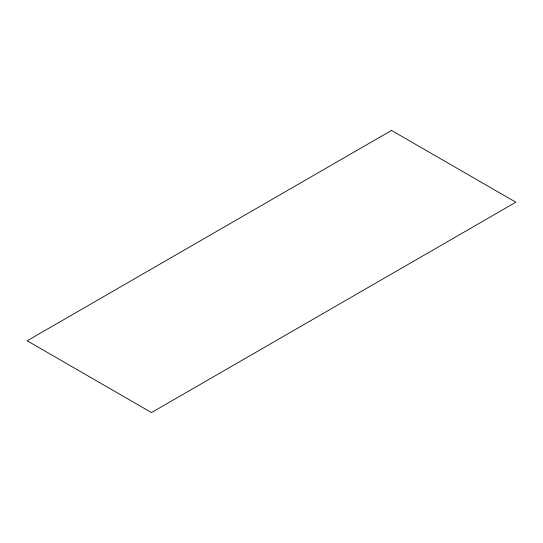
<?xml version="1.0" encoding="UTF-8"?>
<svg xmlns="http://www.w3.org/2000/svg" width="543" height="543" viewBox="0 0 543 543"><rect width="100%" height="100%" fill="white"/><g stroke="black" fill="none" stroke-linecap="round" stroke-linejoin="round"><path stroke-width="0.81" d="M391.503 130.429L27.15 340.787L151.497 412.571L515.85 202.213L391.503 130.429"/></g></svg>
